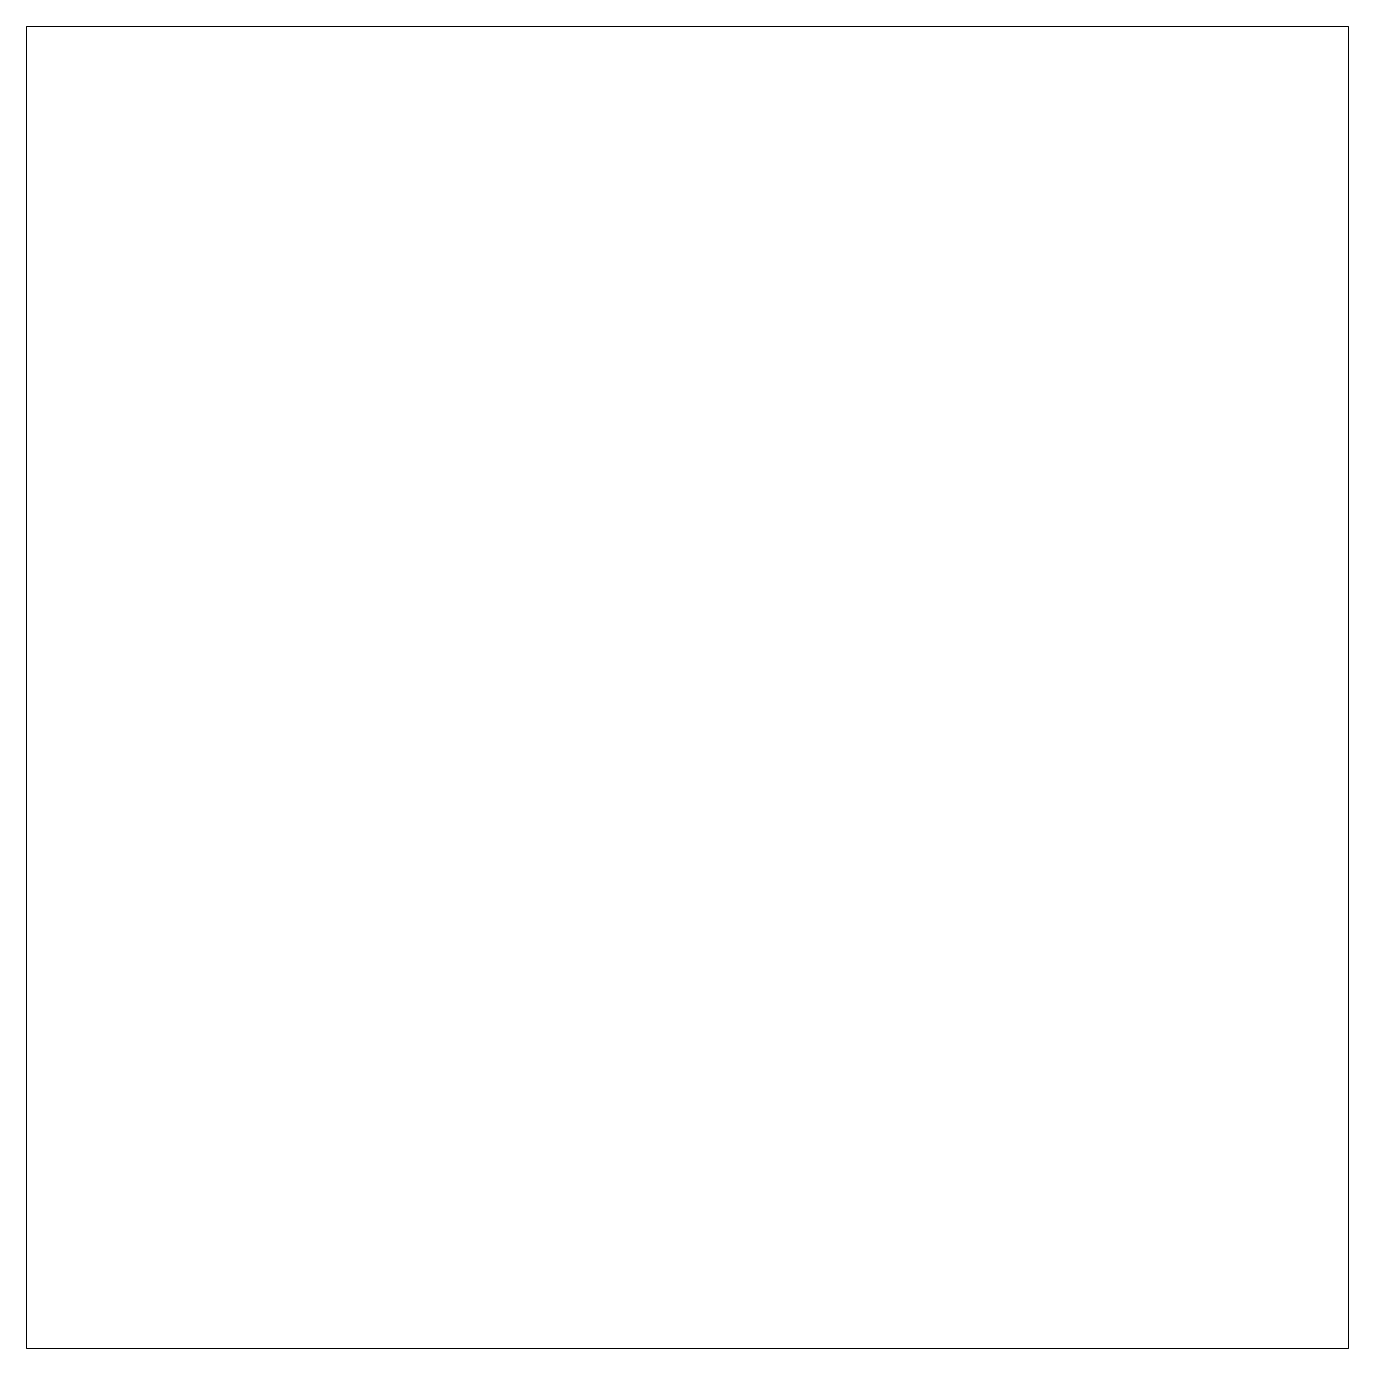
# Model space of a CAD drawing. Header units: inches. Extents: x 0 to 12, y 0 to 12.
import ezdxf

# ---------------------------------------------------------------- set-up
doc = ezdxf.new("R2010")
doc.units = ezdxf.units.IN
doc.layers.get('0').update_dxf_attribs({"linetype": 'CONTINUOUS', "lineweight": 0})

msp = doc.modelspace()

# ---------------------------------------------------------------- linework, layer by layer
for p, q in [((0, 0), (0, 12)), ((0, 12), (12, 12)), ((12, 12), (12, 0)), ((12, 0), (0, 0))]:
    msp.add_line(p, q)

doc.saveas('drawing.dxf')
